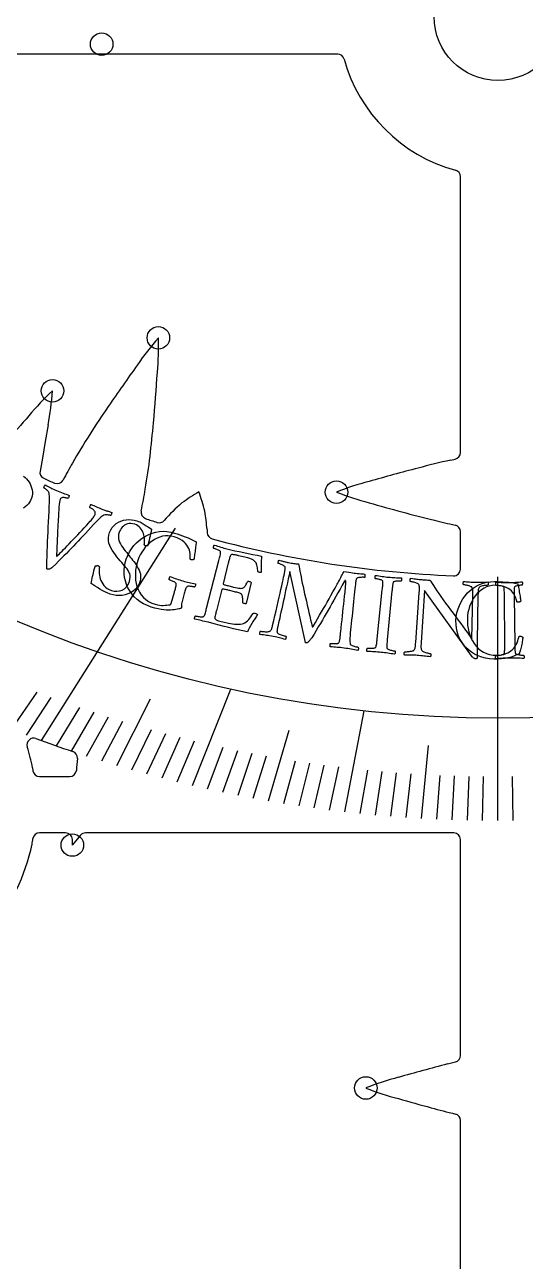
# Model space of a CAD drawing. Header units: millimetres. Extents: x -70 to 70, y -70 to 70.
# Drawn here: x -17.69 to 1.02, y -46.56 to -0.31 of the extents above; entities that cross this region are included whole.
import ezdxf

# ---------------------------------------------------------------- set-up
doc = ezdxf.new("R2010")
doc.units = ezdxf.units.MM
for name, color, linetype in [('CUT_INNER', 6, 'Continuous'), ('CUT_OUTER', 1, 'Continuous'), ('ENGRAVE', 7, 'Continuous'), ('ENGRAVE_FINE', 8, 'Continuous'), ('TEXT', 5, 'Continuous')]:
    doc.layers.add(name, color=color, linetype=linetype)

msp = doc.modelspace()

# ---------------------------------------------------------------- linework, layer by layer
at = {"layer": 'CUT_INNER'}
for points in [[(-5.993, -1.404), (-23.078, -1.404)], [(-5.752, -1.589), (-5.752, -1.589)], [(-1.404, -16.312), (-1.404, -5.993)], [(-16.819, -15.278), (-16.925, -15.902), (-17.035, -16.525), (-17.122, -17.001)], [(-1.766, -16.592), (-1.601, -16.556)], [(-10.877, -19.186), (-10.871, -19.308)], [(-1.404, -20.67), (-1.404, -19.269)], [(-17.599, -27.319), (-17.599, -27.319)], [(-17.401, -28.11), (-17.385, -28.218)], [(-17.138, -28.431), (-16.013, -28.431)], [(-16.163, -30.537), (-17.138, -30.537)], [(-15.612, -30.628), (-15.909, -30.989), (-15.912, -30.993), (-15.913, -30.988), (-15.913, -30.787)], [(-1.654, -30.537), (-15.419, -30.537)], [(-1.404, -38.865), (-1.404, -30.787)], [(-1.888, -39.182), (-1.593, -39.108)], [(-1.404, -58.86), (-1.404, -41.298)]]:
    msp.add_lwpolyline(points, dxfattribs=at)
msp.add_circle((0, 0), 2.39, dxfattribs=at)
for centre, radius, start, end in [((-5.993, -1.654), 0.25, 15.1415, 90.0191), ((0, 0), 5.967, 195.4393, 254.5141), ((-1.654, -5.993), 0.25, 0.013, 75.8956), ((-4.659, -19.058), 10.684, 138.793, 145.6762), ((-23.384, -12.361), 10.692, 354.946, 1.8307), ((55.87, -62.729), 85.319, 144.37607, 145.65105), ((-93.13, -8.083), 80.566, 354.93522, 356.28549), ((-9.348, -21.796), 10.684, 133.1676, 140.0512), ((-27.339, -13.295), 10.705, 349.3229, 356.2001), ((19.63, -37.939), 41.412, 145.6771, 147.4155), ((50.61, -74.673), 90.624, 138.76357, 139.56575), ((-54.095, -11.551), 41.377, 353.2053, 354.9466), ((6.552, -29.585), 25.894, 147.4074, 150.1634), ((-38.696, -13.39), 25.869, 350.4522, 353.2134), ((7.466, -56.926), 41.377, 102.8928, 104.6341), ((-1.654, -16.312), 0.25, 282.2123, 360), ((-16.876, -17.046), 0.25, 169.5364, 245.5664), ((-6.409, -22.295), 11.024, 149.5157, 153.2788), ((17.352, -94.847), 80.566, 104.62272, 105.97299), ((-4.012, 11.098), 31.195, 245.4369, 246.2432), ((-16.479, -17.224), 0.25, 246.2695, 333.0413), ((-2.117, -27.738), 10.693, 104.6335, 111.5181), ((-25.468, -15.716), 12.438, 347.1229, 350.9136), ((-6.504, -25.447), 8.987, 121.3798, 126.2206), ((-18.417, -20.359), 7.681, 13.9928, 19.6568), ((-2.12, -7.851), 10.684, 248.4805, 255.3637), ((-13.098, -18.542), 0.25, 167.5837, 251.1914), ((-7.85, -22.887), 6.141, 130.2096, 138.9451), ((-18.977, -19.863), 8.129, 4.7811, 9.6416), ((20.044, 68.958), 90.624, 254.07607, 254.87825), ((-4.069, 7.848), 28.142, 251.1139, 252.0486), ((-12.665, -18.686), 0.25, 251.8945, 317.8337), ((10.976, 35.215), 55.684, 254.8281, 256.1238), ((2.674, 1.117), 20.59, 255.7967, 258.0179), ((-10.621, -19.296), 0.25, 182.7913, 255.0586), ((-1.654, -19.269), 0.25, 0, 77.7877), ((-0.003, 20.044), 40.997, 254.8965, 267.6784), ((-1.654, -20.67), 0.25, 267.7148, 360), ((-17.36, -27.245), 0.25, 69.7662, 197.2826), ((-0.647, 18.216), 48.185, 249.8153, 251.5527), ((-24.593, -29.489), 7.323, 10.8487, 17.234), ((-15.974, -27.731), 0.25, 354.5118, 71.543), ((4.246, -29.703), 20.065, 174.4278, 175.7105), ((-17.138, -28.181), 0.25, 188.4375, 270), ((-16.013, -28.181), 0.25, 270, 355.1603), ((-24.57, -29.484), 7.3, 292.0974, 348.3474), ((-19.51, -30.49), 2.141, 347.3697, 353.0232), ((-17.138, -30.787), 0.25, 90, 171.5625), ((-16.163, -30.787), 0.25, 0.0792, 90), ((-15.419, -30.787), 0.25, 90, 140.5458), ((-1.654, -30.787), 0.25, 0, 90), ((18.451, -117.139), 80.566, 104.62272, 105.97299), ((-1.654, -38.865), 0.25, 284.1993, 0), ((-1.018, -50.029), 10.693, 104.6335, 111.5181), ((-1.021, -30.143), 10.684, 248.4805, 255.3637), ((21.143, 46.666), 90.624, 254.07607, 254.87825), ((8.411, -0.899), 41.384, 254.7159, 256.0116), ((-1.654, -41.298), 0.25, 0, 75.8007)]:
    msp.add_arc(centre, radius, start, end, dxfattribs=at)
at = {"layer": 'CUT_OUTER'}
msp.add_circle((0, 0), 70.2, dxfattribs=at)
at = {"layer": 'ENGRAVE'}
for points in [[(-17.064, -27.087), (-12.058, -19.141)], [(0, -30.08), (0, -20.954)], [(-11.422, -28.761), (-9.991, -25.156)], [(-5.724, -29.752), (-4.998, -25.976)]]:
    msp.add_lwpolyline(points, dxfattribs=at)
for centre, radius in [((0, 20.06), 46.307), ((-14.816, -1.032), 0.421), ((-12.697, -12.019), 0.421), ((-16.657, -14.003), 0.421), ((-6.04, -17.79), 0.421), ((-15.913, -30.994), 0.421), ((-4.941, -40.082), 0.421)]:
    msp.add_circle(centre, radius, dxfattribs=at)
at = {"layer": 'ENGRAVE_FINE'}
for points in [[(-18.182, -26.667), (-17.231, -25.273)], [(-17.623, -26.881), (-16.7, -25.471)], [(-16.503, -27.286), (-15.634, -25.848)], [(-14.252, -28.012), (-12.989, -25.528)], [(-15.942, -27.478), (-15.1, -26.027)], [(-15.379, -27.663), (-14.565, -26.198)], [(-14.816, -27.841), (-14.03, -26.363)], [(-13.688, -28.175), (-12.958, -26.674)], [(-13.122, -28.332), (-12.422, -26.819)], [(-8.578, -29.34), (-7.805, -26.695)], [(-12.556, -28.482), (-11.884, -26.958)], [(-11.99, -28.625), (-11.347, -27.091)], [(-2.864, -29.998), (-2.603, -27.27)], [(-10.854, -28.891), (-10.271, -27.337)], [(-10.286, -29.013), (-9.732, -27.451)], [(-9.717, -29.129), (-9.193, -27.558)], [(-9.148, -29.238), (-8.654, -27.659)], [(-8.008, -29.436), (-7.574, -27.842)], [(-7.438, -29.525), (-7.034, -27.924)], [(-6.867, -29.607), (-6.494, -28)], [(-6.296, -29.683), (-5.954, -28.07)], [(-5.152, -29.814), (-4.872, -28.192)], [(-4.58, -29.87), (-4.331, -28.243)], [(-4.008, -29.919), (-3.79, -28.289)], [(-3.436, -29.962), (-3.249, -28.328)], [(-2.291, -30.027), (-2.166, -28.389)], [(-1.718, -30.05), (-1.625, -28.41)], [(-1.146, -30.067), (-1.083, -28.425)], [(-0.573, -30.076), (-0.541, -28.434)], [(0.573, -30.076), (0.541, -28.434)]]:
    msp.add_lwpolyline(points, dxfattribs=at)
at = {"layer": 'TEXT'}
msp.add_lwpolyline([(-17.735, -17.188), (-17.678, -17.238), (-17.624, -17.294), (-17.575, -17.353), (-17.531, -17.416), (-17.492, -17.482), (-17.459, -17.552), (-17.434, -17.624), (-17.416, -17.699), (-17.407, -17.777), (-17.406, -17.857), (-17.417, -17.938), (-17.439, -18.02), (-17.472, -18.104), (-17.509, -18.172), (-17.555, -18.234), (-17.609, -18.291), (-17.674, -18.342), (-17.744, -18.387)], dxfattribs=at)
for points in [[(-16.504, -17.729), (-16.443, -17.756), (-16.382, -17.781), (-16.322, -17.804), (-16.262, -17.827), (-16.203, -17.849), (-16.144, -17.871), (-16.086, -17.892), (-16.029, -17.914), (-16.03, -17.925), (-16.034, -17.94), (-16.04, -17.958), (-16.05, -17.98), (-16.06, -18), (-16.069, -18.014), (-16.078, -18.022), (-16.085, -18.025), (-16.096, -18.021), (-16.112, -18.016), (-16.134, -18.011), (-16.161, -18.004), (-16.192, -17.999), (-16.222, -17.995), (-16.253, -17.994), (-16.284, -17.995), (-16.312, -18.001), (-16.336, -18.013), (-16.355, -18.032), (-16.37, -18.057), (-16.383, -18.1), (-16.395, -18.164), (-16.405, -18.249), (-16.414, -18.355), (-16.418, -18.411), (-16.422, -18.475), (-16.426, -18.547), (-16.431, -18.629), (-16.436, -18.716), (-16.441, -18.808), (-16.447, -18.905), (-16.452, -19.006), (-16.458, -19.109), (-16.463, -19.212), (-16.468, -19.315), (-16.472, -19.419), (-16.476, -19.52), (-16.48, -19.617), (-16.484, -19.71), (-16.488, -19.799), (-16.491, -19.882), (-16.494, -19.957), (-16.497, -20.024), (-16.5, -20.083), (-16.502, -20.132), (-16.503, -20.169), (-16.504, -20.192), (-16.504, -20.204), (-16.491, -20.192), (-16.47, -20.171), (-16.439, -20.141), (-16.399, -20.101), (-16.352, -20.053), (-16.298, -19.998), (-16.239, -19.938), (-16.174, -19.87), (-16.105, -19.798), (-16.032, -19.722), (-15.956, -19.643), (-15.877, -19.559), (-15.796, -19.474), (-15.714, -19.387), (-15.632, -19.3), (-15.55, -19.212), (-15.468, -19.125), (-15.39, -19.04), (-15.314, -18.958), (-15.241, -18.878), (-15.213, -18.848), (-15.187, -18.816), (-15.161, -18.783), (-15.135, -18.749), (-15.112, -18.715), (-15.092, -18.683), (-15.076, -18.653), (-15.064, -18.625), (-15.055, -18.593), (-15.055, -18.562), (-15.063, -18.533), (-15.079, -18.505), (-15.1, -18.48), (-15.123, -18.456), (-15.148, -18.434), (-15.175, -18.415), (-15.201, -18.399), (-15.223, -18.386), (-15.241, -18.376), (-15.255, -18.369), (-15.259, -18.36), (-15.259, -18.347), (-15.256, -18.329), (-15.248, -18.308), (-15.239, -18.287), (-15.229, -18.27), (-15.218, -18.258), (-15.207, -18.25), (-15.156, -18.273), (-15.106, -18.296), (-15.058, -18.318), (-15.012, -18.34), (-14.965, -18.361), (-14.916, -18.382), (-14.866, -18.403), (-14.814, -18.423), (-14.771, -18.44), (-14.733, -18.454), (-14.699, -18.466), (-14.669, -18.476), (-14.643, -18.485), (-14.616, -18.494), (-14.589, -18.502), (-14.563, -18.509), (-14.535, -18.518), (-14.504, -18.527), (-14.47, -18.537), (-14.434, -18.549), (-14.434, -18.56), (-14.438, -18.575), (-14.445, -18.594), (-14.454, -18.616), (-14.465, -18.637), (-14.473, -18.652), (-14.48, -18.66), (-14.485, -18.662), (-14.501, -18.657), (-14.526, -18.652), (-14.559, -18.647), (-14.601, -18.641), (-14.647, -18.639), (-14.69, -18.643), (-14.73, -18.654), (-14.769, -18.672), (-14.798, -18.691), (-14.834, -18.719), (-14.877, -18.756), (-14.926, -18.804), (-14.978, -18.855), (-15.028, -18.906), (-15.075, -18.956), (-15.12, -19.006), (-15.226, -19.12), (-15.327, -19.23), (-15.424, -19.334), (-15.516, -19.434), (-15.606, -19.53), (-15.695, -19.625), (-15.783, -19.717), (-15.87, -19.807), (-15.957, -19.897), (-16.046, -19.989), (-16.137, -20.082), (-16.229, -20.177), (-16.326, -20.275), (-16.428, -20.378), (-16.536, -20.485), (-16.65, -20.597), (-16.682, -20.626), (-16.712, -20.648), (-16.74, -20.664), (-16.767, -20.673), (-16.792, -20.677), (-16.815, -20.678), (-16.838, -20.675), (-16.859, -20.668), (-16.865, -20.664), (-16.868, -20.657), (-16.87, -20.647), (-16.869, -20.633), (-16.868, -20.619), (-16.868, -20.607), (-16.869, -20.596), (-16.87, -20.587), (-16.864, -20.385), (-16.858, -20.19), (-16.852, -20.001), (-16.845, -19.82), (-16.838, -19.641), (-16.831, -19.461), (-16.823, -19.279), (-16.814, -19.096), (-16.805, -18.908), (-16.795, -18.71), (-16.785, -18.503), (-16.775, -18.286), (-16.771, -18.219), (-16.769, -18.156), (-16.767, -18.096), (-16.767, -18.038), (-16.768, -17.984), (-16.771, -17.931), (-16.776, -17.879), (-16.783, -17.829), (-16.788, -17.808), (-16.797, -17.787), (-16.811, -17.766), (-16.829, -17.745), (-16.85, -17.725), (-16.871, -17.706), (-16.893, -17.689), (-16.915, -17.673), (-16.936, -17.66), (-16.954, -17.648), (-16.97, -17.639), (-16.982, -17.633), (-16.983, -17.629), (-16.979, -17.618), (-16.972, -17.601), (-16.962, -17.577), (-16.951, -17.553), (-16.942, -17.536), (-16.936, -17.525), (-16.932, -17.52), (-16.87, -17.55), (-16.814, -17.578), (-16.764, -17.604), (-16.719, -17.627), (-16.674, -17.651), (-16.623, -17.675), (-16.567, -17.701), (-16.504, -17.729)], [(-13.502, -18.866), (-13.443, -18.887), (-13.39, -18.908), (-13.343, -18.93), (-13.302, -18.951), (-13.263, -18.973), (-13.225, -18.996), (-13.186, -19.021), (-13.148, -19.047), (-13.106, -19.076), (-13.06, -19.107), (-13.009, -19.141), (-12.953, -19.177), (-12.968, -19.261), (-12.985, -19.346), (-13.003, -19.432), (-13.023, -19.519), (-13.043, -19.601), (-13.061, -19.671), (-13.076, -19.731), (-13.089, -19.779), (-13.092, -19.788), (-13.1, -19.796), (-13.111, -19.8), (-13.127, -19.801), (-13.145, -19.8), (-13.159, -19.799), (-13.173, -19.797), (-13.184, -19.794), (-13.197, -19.788), (-13.208, -19.781), (-13.216, -19.773), (-13.223, -19.762), (-13.216, -19.721), (-13.212, -19.675), (-13.211, -19.625), (-13.213, -19.57), (-13.219, -19.513), (-13.228, -19.456), (-13.242, -19.398), (-13.259, -19.34), (-13.282, -19.284), (-13.308, -19.23), (-13.34, -19.179), (-13.376, -19.131), (-13.418, -19.087), (-13.465, -19.049), (-13.518, -19.018), (-13.577, -18.994), (-13.654, -18.972), (-13.726, -18.962), (-13.792, -18.963), (-13.853, -18.976), (-13.909, -18.999), (-13.96, -19.027), (-14.006, -19.062), (-14.047, -19.104), (-14.083, -19.149), (-14.114, -19.196), (-14.14, -19.244), (-14.161, -19.293), (-14.183, -19.373), (-14.193, -19.449), (-14.19, -19.523), (-14.175, -19.593), (-14.149, -19.661), (-14.117, -19.729), (-14.077, -19.795), (-14.031, -19.859), (-13.982, -19.924), (-13.932, -19.989), (-13.882, -20.055), (-13.831, -20.121), (-13.792, -20.17), (-13.75, -20.222), (-13.706, -20.276), (-13.66, -20.333), (-13.614, -20.392), (-13.569, -20.452), (-13.526, -20.514), (-13.485, -20.578), (-13.447, -20.644), (-13.415, -20.711), (-13.39, -20.78), (-13.371, -20.85), (-13.36, -20.922), (-13.36, -20.995), (-13.369, -21.069), (-13.388, -21.144), (-13.431, -21.25), (-13.487, -21.344), (-13.557, -21.426), (-13.641, -21.496), (-13.735, -21.554), (-13.834, -21.6), (-13.94, -21.633), (-14.052, -21.653), (-14.166, -21.66), (-14.28, -21.654), (-14.392, -21.635), (-14.503, -21.603), (-14.606, -21.564), (-14.704, -21.52), (-14.798, -21.47), (-14.888, -21.415), (-14.974, -21.36), (-15.056, -21.308), (-15.133, -21.26), (-15.205, -21.215), (-15.195, -21.15), (-15.183, -21.082), (-15.17, -21.013), (-15.155, -20.942), (-15.139, -20.873), (-15.124, -20.808), (-15.109, -20.747), (-15.095, -20.691), (-15.082, -20.643), (-15.072, -20.605), (-15.064, -20.577), (-15.058, -20.559), (-15.043, -20.553), (-15.028, -20.548), (-15.013, -20.544), (-14.997, -20.542), (-14.981, -20.54), (-14.966, -20.541), (-14.95, -20.543), (-14.936, -20.548), (-14.92, -20.556), (-14.909, -20.568), (-14.904, -20.583), (-14.904, -20.602), (-14.908, -20.636), (-14.91, -20.678), (-14.911, -20.726), (-14.91, -20.78), (-14.907, -20.84), (-14.899, -20.901), (-14.886, -20.966), (-14.869, -21.033), (-14.846, -21.099), (-14.816, -21.164), (-14.778, -21.226), (-14.732, -21.286), (-14.677, -21.341), (-14.612, -21.39), (-14.535, -21.433), (-14.447, -21.468), (-14.348, -21.494), (-14.249, -21.5), (-14.151, -21.487), (-14.054, -21.456), (-13.965, -21.405), (-13.89, -21.335), (-13.829, -21.245), (-13.782, -21.135), (-13.759, -21.053), (-13.75, -20.976), (-13.753, -20.906), (-13.769, -20.841), (-13.795, -20.781), (-13.828, -20.722), (-13.867, -20.663), (-13.912, -20.606), (-13.963, -20.549), (-14.014, -20.49), (-14.068, -20.428), (-14.123, -20.365), (-14.184, -20.291), (-14.245, -20.214), (-14.305, -20.135), (-14.367, -20.052), (-14.423, -19.967), (-14.472, -19.878), (-14.512, -19.788), (-14.544, -19.694), (-14.563, -19.599), (-14.566, -19.502), (-14.553, -19.403), (-14.523, -19.302), (-14.478, -19.2), (-14.421, -19.111), (-14.354, -19.033), (-14.275, -18.967), (-14.189, -18.913), (-14.098, -18.872), (-14.002, -18.841), (-13.902, -18.823), (-13.8, -18.816), (-13.699, -18.821), (-13.6, -18.838), (-13.502, -18.866)], [(-12.099, -21.532), (-12.097, -21.526), (-12.095, -21.519), (-12.093, -21.513), (-12.091, -21.506), (-12.089, -21.5), (-12.088, -21.494), (-12.086, -21.487), (-12.084, -21.481), (-12.073, -21.442), (-12.062, -21.404), (-12.052, -21.368), (-12.043, -21.334), (-12.036, -21.302), (-12.031, -21.273), (-12.028, -21.246), (-12.027, -21.222), (-12.029, -21.208), (-12.039, -21.194), (-12.056, -21.178), (-12.08, -21.162), (-12.109, -21.146), (-12.139, -21.131), (-12.169, -21.117), (-12.2, -21.104), (-12.229, -21.092), (-12.254, -21.083), (-12.274, -21.076), (-12.289, -21.071), (-12.291, -21.059), (-12.292, -21.045), (-12.29, -21.027), (-12.286, -21.007), (-12.28, -20.988), (-12.272, -20.972), (-12.264, -20.96), (-12.253, -20.952), (-12.192, -20.973), (-12.131, -20.994), (-12.072, -21.016), (-12.014, -21.037), (-11.956, -21.058), (-11.898, -21.077), (-11.84, -21.096), (-11.781, -21.113), (-11.721, -21.13), (-11.662, -21.145), (-11.605, -21.158), (-11.55, -21.17), (-11.493, -21.181), (-11.435, -21.194), (-11.375, -21.207), (-11.312, -21.222), (-11.308, -21.234), (-11.306, -21.249), (-11.309, -21.266), (-11.314, -21.285), (-11.321, -21.305), (-11.328, -21.32), (-11.336, -21.332), (-11.345, -21.341), (-11.36, -21.337), (-11.38, -21.333), (-11.405, -21.328), (-11.435, -21.323), (-11.468, -21.318), (-11.499, -21.315), (-11.53, -21.312), (-11.56, -21.311), (-11.586, -21.313), (-11.608, -21.317), (-11.624, -21.324), (-11.634, -21.334), (-11.649, -21.359), (-11.664, -21.389), (-11.678, -21.422), (-11.69, -21.46), (-11.703, -21.501), (-11.716, -21.544), (-11.729, -21.588), (-11.742, -21.634), (-11.824, -21.927), (-11.832, -21.96), (-11.836, -21.988), (-11.835, -22.014), (-11.831, -22.035), (-11.827, -22.055), (-11.825, -22.074), (-11.826, -22.092), (-11.829, -22.11), (-11.832, -22.118), (-11.837, -22.125), (-11.843, -22.131), (-11.85, -22.136), (-11.861, -22.141), (-11.879, -22.146), (-11.902, -22.152), (-11.931, -22.159), (-11.985, -22.169), (-12.042, -22.179), (-12.103, -22.188), (-12.168, -22.197), (-12.238, -22.203), (-12.316, -22.205), (-12.4, -22.202), (-12.491, -22.195), (-12.591, -22.181), (-12.703, -22.159), (-12.825, -22.129), (-12.96, -22.09), (-13.109, -22.037), (-13.248, -21.971), (-13.376, -21.894), (-13.492, -21.805), (-13.597, -21.706), (-13.689, -21.6), (-13.769, -21.487), (-13.836, -21.366), (-13.89, -21.241), (-13.931, -21.112), (-13.959, -20.98), (-13.973, -20.845), (-13.974, -20.708), (-13.962, -20.571), (-13.935, -20.435), (-13.895, -20.299), (-13.84, -20.16), (-13.774, -20.029), (-13.697, -19.907), (-13.61, -19.793), (-13.513, -19.689), (-13.409, -19.595), (-13.298, -19.511), (-13.18, -19.437), (-13.056, -19.375), (-12.928, -19.325), (-12.796, -19.289), (-12.659, -19.266), (-12.519, -19.257), (-12.377, -19.264), (-12.235, -19.285), (-12.091, -19.322), (-11.994, -19.353), (-11.895, -19.386), (-11.794, -19.422), (-11.691, -19.461), (-11.588, -19.503), (-11.485, -19.549), (-11.383, -19.599), (-11.28, -19.654), (-11.281, -19.659), (-11.283, -19.677), (-11.286, -19.705), (-11.291, -19.745), (-11.296, -19.792), (-11.303, -19.843), (-11.31, -19.899), (-11.318, -19.957), (-11.326, -20.017), (-11.334, -20.073), (-11.341, -20.127), (-11.347, -20.179), (-11.353, -20.223), (-11.358, -20.258), (-11.362, -20.282), (-11.364, -20.295), (-11.367, -20.304), (-11.373, -20.311), (-11.384, -20.317), (-11.399, -20.322), (-11.416, -20.326), (-11.432, -20.327), (-11.449, -20.325), (-11.466, -20.322), (-11.479, -20.317), (-11.491, -20.311), (-11.502, -20.304), (-11.511, -20.295), (-11.509, -20.267), (-11.508, -20.232), (-11.508, -20.189), (-11.509, -20.139), (-11.514, -20.085), (-11.524, -20.027), (-11.539, -19.967), (-11.561, -19.904), (-11.59, -19.84), (-11.63, -19.778), (-11.679, -19.716), (-11.738, -19.657), (-11.81, -19.6), (-11.896, -19.549), (-11.997, -19.504), (-12.112, -19.463), (-12.221, -19.437), (-12.328, -19.425), (-12.434, -19.427), (-12.54, -19.443), (-12.643, -19.472), (-12.744, -19.511), (-12.841, -19.562), (-12.934, -19.622), (-13.024, -19.692), (-13.107, -19.769), (-13.185, -19.853), (-13.257, -19.944), (-13.321, -20.04), (-13.378, -20.14), (-13.426, -20.242), (-13.466, -20.347), (-13.501, -20.467), (-13.528, -20.589), (-13.547, -20.713), (-13.557, -20.838), (-13.558, -20.962), (-13.548, -21.084), (-13.528, -21.204), (-13.497, -21.32), (-13.455, -21.432), (-13.401, -21.537), (-13.335, -21.635), (-13.258, -21.727), (-13.167, -21.809), (-13.063, -21.88), (-12.946, -21.939), (-12.815, -21.987), (-12.735, -22.008), (-12.658, -22.022), (-12.583, -22.029), (-12.512, -22.029), (-12.444, -22.025), (-12.38, -22.02), (-12.32, -22.012), (-12.264, -22.004), (-12.253, -22.002), (-12.244, -21.998), (-12.238, -21.994), (-12.233, -21.987), (-12.23, -21.98), (-12.227, -21.971), (-12.224, -21.962), (-12.221, -21.952)], [(-10.133, -19.912), (-9.988, -19.947), (-9.836, -19.983), (-9.676, -20.017), (-9.508, -20.051), (-9.338, -20.085), (-9.17, -20.12), (-9.004, -20.155), (-8.84, -20.19), (-8.847, -20.271), (-8.85, -20.349), (-8.852, -20.423), (-8.851, -20.495), (-8.849, -20.566), (-8.848, -20.638), (-8.848, -20.711), (-8.849, -20.785), (-8.863, -20.792), (-8.88, -20.795), (-8.901, -20.795), (-8.924, -20.791), (-8.948, -20.784), (-8.964, -20.774), (-8.974, -20.762), (-8.976, -20.748), (-8.987, -20.624), (-9.01, -20.522), (-9.045, -20.442), (-9.091, -20.383), (-9.146, -20.339), (-9.209, -20.302), (-9.279, -20.273), (-9.355, -20.25), (-9.701, -20.169), (-9.716, -20.165), (-9.736, -20.161), (-9.761, -20.155), (-9.792, -20.149), (-9.824, -20.142), (-9.856, -20.137), (-9.887, -20.133), (-9.917, -20.13), (-9.944, -20.128), (-9.966, -20.13), (-9.981, -20.135), (-9.991, -20.143), (-10.002, -20.165), (-10.012, -20.19), (-10.023, -20.219), (-10.033, -20.251), (-10.042, -20.285), (-10.052, -20.32), (-10.061, -20.356), (-10.07, -20.392), (-10.073, -20.406), (-10.076, -20.419), (-10.079, -20.43), (-10.082, -20.439), (-10.276, -21.219), (-10.274, -21.228), (-10.265, -21.236), (-10.249, -21.245), (-10.226, -21.254), (-10.198, -21.263), (-10.169, -21.271), (-10.138, -21.28), (-10.105, -21.288), (-9.889, -21.34), (-9.819, -21.357), (-9.757, -21.369), (-9.703, -21.379), (-9.657, -21.386), (-9.617, -21.39), (-9.582, -21.389), (-9.552, -21.384), (-9.527, -21.375), (-9.505, -21.363), (-9.485, -21.346), (-9.466, -21.324), (-9.447, -21.299), (-9.429, -21.268), (-9.409, -21.233), (-9.387, -21.192), (-9.364, -21.146), (-9.356, -21.134), (-9.342, -21.127), (-9.323, -21.125), (-9.298, -21.129), (-9.275, -21.135), (-9.256, -21.144), (-9.242, -21.154), (-9.232, -21.166), (-9.409, -21.959), (-9.421, -21.964), (-9.438, -21.966), (-9.458, -21.965), (-9.482, -21.961), (-9.504, -21.954), (-9.522, -21.944), (-9.533, -21.931), (-9.539, -21.916), (-9.541, -21.857), (-9.543, -21.806), (-9.545, -21.764), (-9.549, -21.731), (-9.552, -21.704), (-9.556, -21.681), (-9.561, -21.663), (-9.566, -21.65), (-9.572, -21.639), (-9.578, -21.628), (-9.586, -21.618), (-9.595, -21.609), (-9.607, -21.598), (-9.626, -21.587), (-9.653, -21.575), (-9.687, -21.563), (-9.725, -21.551), (-9.766, -21.539), (-9.808, -21.527), (-9.853, -21.515), (-9.897, -21.503), (-9.941, -21.492), (-9.983, -21.482), (-10.024, -21.472), (-10.053, -21.465), (-10.083, -21.458), (-10.115, -21.451), (-10.149, -21.443), (-10.184, -21.436), (-10.216, -21.431), (-10.245, -21.426), (-10.272, -21.422), (-10.296, -21.421), (-10.313, -21.423), (-10.325, -21.428), (-10.33, -21.438), (-10.528, -22.235), (-10.53, -22.239), (-10.531, -22.245), (-10.533, -22.252), (-10.535, -22.26), (-10.543, -22.292), (-10.552, -22.329), (-10.561, -22.37), (-10.571, -22.415), (-10.58, -22.458), (-10.584, -22.49), (-10.583, -22.514), (-10.578, -22.527), (-10.559, -22.546), (-10.536, -22.563), (-10.51, -22.578), (-10.481, -22.59), (-10.445, -22.602), (-10.401, -22.614), (-10.347, -22.629), (-10.284, -22.645), (-10.079, -22.693), (-10.002, -22.709), (-9.925, -22.721), (-9.848, -22.729), (-9.771, -22.733), (-9.696, -22.733), (-9.629, -22.727), (-9.569, -22.716), (-9.515, -22.7), (-9.46, -22.677), (-9.409, -22.646), (-9.363, -22.607), (-9.32, -22.56), (-9.279, -22.508), (-9.239, -22.453), (-9.198, -22.396), (-9.158, -22.336), (-9.148, -22.326), (-9.134, -22.32), (-9.115, -22.319), (-9.091, -22.323), (-9.056, -22.332), (-9.028, -22.343), (-9.007, -22.356), (-8.993, -22.371), (-9.043, -22.452), (-9.094, -22.535), (-9.148, -22.621), (-9.204, -22.709), (-9.257, -22.796), (-9.303, -22.877), (-9.34, -22.952), (-9.37, -23.021), (-9.543, -22.983), (-9.716, -22.943), (-9.887, -22.901), (-10.057, -22.857), (-10.233, -22.812), (-10.419, -22.764), (-10.617, -22.714), (-10.825, -22.661), (-10.897, -22.643), (-10.966, -22.627), (-11.031, -22.612), (-11.092, -22.599), (-11.152, -22.586), (-11.213, -22.573), (-11.275, -22.558), (-11.338, -22.541), (-11.342, -22.529), (-11.344, -22.515), (-11.342, -22.497), (-11.337, -22.478), (-11.33, -22.458), (-11.322, -22.443), (-11.315, -22.43), (-11.306, -22.422), (-11.29, -22.426), (-11.269, -22.43), (-11.242, -22.435), (-11.209, -22.441), (-11.174, -22.446), (-11.139, -22.45), (-11.104, -22.451), (-11.07, -22.452), (-11.04, -22.45), (-11.017, -22.446), (-11.002, -22.44), (-10.993, -22.431), (-10.978, -22.405), (-10.964, -22.376), (-10.951, -22.342), (-10.939, -22.303), (-10.928, -22.262), (-10.916, -22.219), (-10.904, -22.175), (-10.892, -22.129), (-10.432, -20.346), (-10.42, -20.299), (-10.409, -20.254), (-10.398, -20.21), (-10.388, -20.168), (-10.38, -20.128), (-10.374, -20.091), (-10.371, -20.058), (-10.371, -20.028), (-10.374, -20.015), (-10.384, -20.001), (-10.401, -19.988), (-10.425, -19.974), (-10.453, -19.96), (-10.483, -19.946), (-10.513, -19.934), (-10.544, -19.922), (-10.574, -19.911), (-10.598, -19.902), (-10.618, -19.896), (-10.633, -19.891), (-10.635, -19.88), (-10.636, -19.865), (-10.634, -19.848), (-10.631, -19.828), (-10.626, -19.808), (-10.619, -19.792), (-10.61, -19.78), (-10.601, -19.772), (-10.541, -19.79), (-10.481, -19.809), (-10.422, -19.827), (-10.363, -19.846), (-10.305, -19.864), (-10.247, -19.881), (-10.19, -19.897), (-10.133, -19.912)], [(-7.782, -20.435), (-7.732, -20.444), (-7.685, -20.452), (-7.64, -20.458), (-7.599, -20.463), (-7.56, -20.467), (-7.522, -20.471), (-7.486, -20.475), (-7.452, -20.479), (-7.446, -20.529), (-7.436, -20.591), (-7.422, -20.666), (-7.405, -20.753), (-7.386, -20.85), (-7.364, -20.956), (-7.341, -21.07), (-7.316, -21.193), (-7.289, -21.321), (-7.26, -21.454), (-7.23, -21.59), (-7.198, -21.731), (-7.165, -21.873), (-7.133, -22.015), (-7.101, -22.156), (-7.069, -22.297), (-7.037, -22.435), (-7.007, -22.569), (-6.977, -22.697), (-6.949, -22.82), (-6.947, -22.824), (-6.944, -22.828), (-6.939, -22.83), (-6.933, -22.832), (-6.927, -22.832), (-6.921, -22.829), (-6.917, -22.824), (-6.913, -22.817), (-6.826, -22.67), (-6.744, -22.529), (-6.667, -22.396), (-6.594, -22.271), (-6.524, -22.149), (-6.454, -22.026), (-6.385, -21.904), (-6.315, -21.782), (-6.243, -21.656), (-6.169, -21.524), (-6.091, -21.385), (-6.011, -21.24), (-5.984, -21.191), (-5.957, -21.141), (-5.928, -21.088), (-5.899, -21.033), (-5.871, -20.979), (-5.845, -20.928), (-5.821, -20.881), (-5.799, -20.838), (-5.781, -20.801), (-5.768, -20.775), (-5.76, -20.759), (-5.757, -20.754), (-5.665, -20.773), (-5.581, -20.789), (-5.505, -20.802), (-5.438, -20.811), (-5.382, -20.819), (-5.323, -20.826), (-5.26, -20.832), (-5.193, -20.839), (-5.129, -20.845), (-5.072, -20.85), (-5.023, -20.853), (-4.981, -20.856), (-4.98, -20.864), (-4.98, -20.878), (-4.98, -20.897), (-4.981, -20.923), (-4.982, -20.948), (-4.983, -20.966), (-4.984, -20.977), (-4.984, -20.981), (-5.001, -20.979), (-5.022, -20.978), (-5.048, -20.978), (-5.079, -20.978), (-5.112, -20.979), (-5.144, -20.981), (-5.175, -20.984), (-5.206, -20.989), (-5.234, -20.994), (-5.255, -21.001), (-5.272, -21.009), (-5.282, -21.019), (-5.29, -21.035), (-5.297, -21.053), (-5.304, -21.073), (-5.309, -21.096), (-5.314, -21.119), (-5.318, -21.141), (-5.322, -21.162), (-5.325, -21.183), (-5.331, -21.245), (-5.338, -21.321), (-5.348, -21.412), (-5.359, -21.517), (-5.372, -21.632), (-5.385, -21.754), (-5.399, -21.883), (-5.413, -22.019), (-5.428, -22.158), (-5.442, -22.297), (-5.457, -22.434), (-5.471, -22.571), (-5.485, -22.703), (-5.498, -22.828), (-5.51, -22.945), (-5.522, -23.054), (-5.527, -23.115), (-5.531, -23.174), (-5.535, -23.232), (-5.538, -23.288), (-5.539, -23.341), (-5.537, -23.39), (-5.531, -23.436), (-5.521, -23.477), (-5.513, -23.492), (-5.498, -23.507), (-5.476, -23.52), (-5.447, -23.533), (-5.415, -23.544), (-5.382, -23.554), (-5.348, -23.564), (-5.314, -23.572), (-5.283, -23.578), (-5.258, -23.583), (-5.24, -23.587), (-5.228, -23.589), (-5.222, -23.606), (-5.219, -23.624), (-5.219, -23.643), (-5.221, -23.663), (-5.225, -23.681), (-5.228, -23.696), (-5.231, -23.706), (-5.234, -23.712), (-5.298, -23.701), (-5.361, -23.689), (-5.423, -23.677), (-5.484, -23.666), (-5.547, -23.655), (-5.612, -23.645), (-5.679, -23.635), (-5.749, -23.625), (-5.822, -23.616), (-5.891, -23.608), (-5.954, -23.602), (-6.013, -23.597), (-6.072, -23.592), (-6.135, -23.587), (-6.204, -23.581), (-6.278, -23.575), (-6.279, -23.568), (-6.28, -23.557), (-6.28, -23.541), (-6.279, -23.521), (-6.277, -23.5), (-6.274, -23.482), (-6.268, -23.466), (-6.26, -23.453), (-6.245, -23.454), (-6.226, -23.456), (-6.202, -23.457), (-6.175, -23.458), (-6.146, -23.459), (-6.116, -23.459), (-6.087, -23.458), (-6.057, -23.457), (-6.029, -23.455), (-6.005, -23.452), (-5.986, -23.449), (-5.969, -23.444), (-5.958, -23.436), (-5.947, -23.422), (-5.937, -23.401), (-5.928, -23.374), (-5.92, -23.345), (-5.914, -23.318), (-5.909, -23.293), (-5.905, -23.27), (-5.902, -23.245), (-5.899, -23.215), (-5.895, -23.182), (-5.892, -23.145), (-5.889, -23.108), (-5.886, -23.075), (-5.883, -23.046), (-5.88, -23.02), (-5.863, -22.866), (-5.847, -22.714), (-5.831, -22.566), (-5.816, -22.42), (-5.8, -22.276), (-5.785, -22.129), (-5.769, -21.981), (-5.752, -21.832), (-5.736, -21.678), (-5.719, -21.519), (-5.702, -21.354), (-5.685, -21.183), (-5.684, -21.175), (-5.684, -21.165), (-5.685, -21.151), (-5.687, -21.134), (-5.689, -21.118), (-5.695, -21.106), (-5.702, -21.099), (-5.711, -21.095), (-5.716, -21.096), (-5.722, -21.102), (-5.729, -21.11), (-5.737, -21.123), (-5.821, -21.275), (-5.903, -21.422), (-5.982, -21.562), (-6.058, -21.697), (-6.132, -21.828), (-6.206, -21.956), (-6.278, -22.082), (-6.35, -22.205), (-6.422, -22.328), (-6.494, -22.451), (-6.567, -22.576), (-6.641, -22.701), (-6.717, -22.83), (-6.796, -22.963), (-6.878, -23.1), (-6.963, -23.243), (-6.971, -23.253), (-6.982, -23.267), (-6.996, -23.284), (-7.014, -23.306), (-7.034, -23.329), (-7.054, -23.352), (-7.074, -23.373), (-7.094, -23.394), (-7.114, -23.411), (-7.132, -23.424), (-7.148, -23.431), (-7.162, -23.434), (-7.168, -23.434), (-7.175, -23.433), (-7.183, -23.43), (-7.193, -23.425), (-7.195, -23.422), (-7.197, -23.421), (-7.199, -23.419), (-7.201, -23.419), (-7.784, -20.759), (-7.813, -20.898), (-7.843, -21.039), (-7.874, -21.183), (-7.906, -21.329), (-7.938, -21.474), (-7.969, -21.618), (-8, -21.759), (-8.03, -21.898), (-8.059, -22.033), (-8.087, -22.161), (-8.114, -22.282), (-8.139, -22.397), (-8.162, -22.502), (-8.184, -22.597), (-8.202, -22.681), (-8.219, -22.755), (-8.232, -22.815), (-8.242, -22.86), (-8.249, -22.889), (-8.252, -22.903), (-8.255, -22.919), (-8.257, -22.936), (-8.259, -22.953), (-8.261, -22.971), (-8.261, -22.99), (-8.262, -23.007), (-8.261, -23.022), (-8.259, -23.037), (-8.252, -23.053), (-8.235, -23.07), (-8.211, -23.086), (-8.178, -23.102), (-8.141, -23.117), (-8.103, -23.131), (-8.065, -23.144), (-8.026, -23.155), (-7.991, -23.165), (-7.963, -23.172), (-7.943, -23.177), (-7.93, -23.179), (-7.925, -23.191), (-7.923, -23.207), (-7.924, -23.225), (-7.929, -23.247), (-7.935, -23.268), (-7.94, -23.284), (-7.945, -23.296), (-7.948, -23.302), (-8.009, -23.286), (-8.066, -23.272), (-8.118, -23.258), (-8.166, -23.245), (-8.215, -23.233), (-8.271, -23.221), (-8.332, -23.208), (-8.399, -23.194), (-8.472, -23.18), (-8.538, -23.169), (-8.598, -23.159), (-8.652, -23.151), (-8.707, -23.144), (-8.767, -23.135), (-8.834, -23.126), (-8.907, -23.115), (-8.908, -23.108), (-8.908, -23.097), (-8.907, -23.081), (-8.905, -23.061), (-8.902, -23.041), (-8.897, -23.023), (-8.89, -23.007), (-8.882, -22.994), (-8.865, -22.997), (-8.842, -23), (-8.813, -23.003), (-8.777, -23.007), (-8.737, -23.009), (-8.698, -23.011), (-8.659, -23.012), (-8.62, -23.011), (-8.584, -23.009), (-8.555, -23.004), (-8.534, -22.996), (-8.519, -22.986), (-8.501, -22.967), (-8.485, -22.946), (-8.472, -22.924), (-8.461, -22.901), (-8.452, -22.876), (-8.443, -22.848), (-8.433, -22.817), (-8.424, -22.784), (-8.381, -22.597), (-8.338, -22.413), (-8.297, -22.233), (-8.257, -22.057), (-8.218, -21.887), (-8.182, -21.726), (-8.148, -21.573), (-8.116, -21.43), (-8.087, -21.297), (-8.061, -21.177), (-8.037, -21.07), (-8.017, -20.977), (-8, -20.898), (-7.986, -20.838), (-7.977, -20.796), (-7.972, -20.772), (-7.968, -20.748), (-7.964, -20.725), (-7.96, -20.702), (-7.957, -20.68), (-7.954, -20.659), (-7.953, -20.638), (-7.954, -20.618), (-7.956, -20.599), (-7.961, -20.585), (-7.972, -20.571), (-7.991, -20.556), (-8.015, -20.54), (-8.044, -20.525), (-8.073, -20.511), (-8.103, -20.498), (-8.134, -20.485), (-8.162, -20.475), (-8.186, -20.466), (-8.206, -20.46), (-8.22, -20.456), (-8.222, -20.453), (-8.221, -20.441), (-8.218, -20.423), (-8.213, -20.397), (-8.207, -20.372), (-8.203, -20.353), (-8.199, -20.34), (-8.196, -20.335), (-8.151, -20.347), (-8.111, -20.357), (-8.076, -20.366), (-8.045, -20.375), (-8.016, -20.383), (-7.988, -20.39), (-7.959, -20.397), (-7.931, -20.404), (-7.9, -20.411), (-7.865, -20.419), (-7.826, -20.427), (-7.782, -20.435)], [(-4.092, -20.973), (-4.032, -20.978), (-3.972, -20.983), (-3.913, -20.986), (-3.855, -20.989), (-3.796, -20.991), (-3.736, -20.994), (-3.675, -20.997), (-3.613, -21), (-3.607, -21.011), (-3.603, -21.025), (-3.602, -21.042), (-3.603, -21.063), (-3.607, -21.083), (-3.611, -21.1), (-3.617, -21.113), (-3.624, -21.123), (-3.639, -21.122), (-3.659, -21.121), (-3.685, -21.121), (-3.717, -21.121), (-3.75, -21.122), (-3.783, -21.124), (-3.814, -21.126), (-3.845, -21.13), (-3.872, -21.134), (-3.893, -21.142), (-3.907, -21.151), (-3.916, -21.163), (-3.924, -21.186), (-3.93, -21.212), (-3.936, -21.242), (-3.941, -21.276), (-3.946, -21.311), (-3.95, -21.349), (-3.954, -21.388), (-3.958, -21.429), (-3.959, -21.436), (-3.959, -21.442), (-3.96, -21.449), (-3.961, -21.456), (-3.961, -21.462), (-3.962, -21.469), (-3.962, -21.475), (-3.963, -21.482), (-4.138, -23.315), (-4.139, -23.322), (-4.139, -23.328), (-4.14, -23.335), (-4.141, -23.341), (-4.141, -23.348), (-4.142, -23.355), (-4.142, -23.361), (-4.143, -23.368), (-4.147, -23.409), (-4.15, -23.448), (-4.153, -23.485), (-4.155, -23.52), (-4.157, -23.552), (-4.156, -23.582), (-4.154, -23.609), (-4.15, -23.633), (-4.144, -23.645), (-4.13, -23.656), (-4.11, -23.668), (-4.083, -23.68), (-4.052, -23.691), (-4.019, -23.7), (-3.986, -23.709), (-3.951, -23.716), (-3.918, -23.722), (-3.891, -23.726), (-3.869, -23.73), (-3.853, -23.731), (-3.848, -23.742), (-3.845, -23.757), (-3.843, -23.774), (-3.843, -23.794), (-3.845, -23.815), (-3.849, -23.831), (-3.855, -23.845), (-3.864, -23.855), (-3.93, -23.844), (-3.995, -23.835), (-4.058, -23.825), (-4.12, -23.816), (-4.182, -23.807), (-4.245, -23.799), (-4.308, -23.791), (-4.373, -23.785), (-4.436, -23.779), (-4.499, -23.773), (-4.564, -23.769), (-4.628, -23.765), (-4.694, -23.762), (-4.76, -23.758), (-4.827, -23.755), (-4.894, -23.752), (-4.901, -23.741), (-4.904, -23.726), (-4.905, -23.709), (-4.903, -23.689), (-4.899, -23.669), (-4.894, -23.652), (-4.888, -23.639), (-4.88, -23.629), (-4.864, -23.63), (-4.842, -23.631), (-4.815, -23.632), (-4.781, -23.633), (-4.746, -23.633), (-4.711, -23.631), (-4.676, -23.628), (-4.643, -23.624), (-4.613, -23.618), (-4.591, -23.61), (-4.577, -23.602), (-4.569, -23.591), (-4.559, -23.564), (-4.549, -23.532), (-4.542, -23.497), (-4.535, -23.457), (-4.53, -23.415), (-4.525, -23.371), (-4.519, -23.325), (-4.514, -23.278), (-4.324, -21.446), (-4.319, -21.398), (-4.314, -21.352), (-4.31, -21.307), (-4.307, -21.264), (-4.304, -21.223), (-4.304, -21.186), (-4.307, -21.152), (-4.311, -21.123), (-4.316, -21.11), (-4.327, -21.098), (-4.346, -21.087), (-4.372, -21.077), (-4.402, -21.067), (-4.433, -21.059), (-4.465, -21.051), (-4.498, -21.043), (-4.529, -21.037), (-4.554, -21.032), (-4.574, -21.029), (-4.59, -21.026), (-4.594, -21.015), (-4.597, -21.001), (-4.598, -20.984), (-4.597, -20.963), (-4.595, -20.943), (-4.591, -20.926), (-4.584, -20.913), (-4.576, -20.904), (-4.514, -20.913), (-4.452, -20.922), (-4.391, -20.932), (-4.33, -20.941), (-4.27, -20.951), (-4.21, -20.959), (-4.151, -20.966), (-4.092, -20.973)], [(-2.849, -21.064), (-2.804, -21.067), (-2.758, -21.07), (-2.713, -21.073), (-2.669, -21.076), (-2.628, -21.079), (-2.592, -21.08), (-2.562, -21.081), (-2.538, -21.08), (-2.506, -21.138), (-2.464, -21.207), (-2.413, -21.288), (-2.353, -21.379), (-2.286, -21.479), (-2.212, -21.585), (-2.133, -21.698), (-2.048, -21.817), (-1.958, -21.941), (-1.867, -22.066), (-1.774, -22.193), (-1.678, -22.322), (-1.582, -22.451), (-1.486, -22.579), (-1.392, -22.706), (-1.299, -22.832), (-1.209, -22.954), (-1.126, -23.071), (-1.048, -23.181), (-0.976, -23.285), (-0.94, -21.651), (-0.939, -21.597), (-0.938, -21.549), (-0.939, -21.506), (-0.94, -21.47), (-0.943, -21.438), (-0.95, -21.407), (-0.961, -21.378), (-0.975, -21.35), (-0.984, -21.339), (-1, -21.328), (-1.022, -21.317), (-1.05, -21.306), (-1.082, -21.296), (-1.115, -21.287), (-1.148, -21.279), (-1.182, -21.272), (-1.215, -21.266), (-1.243, -21.262), (-1.266, -21.259), (-1.285, -21.258), (-1.292, -21.245), (-1.296, -21.23), (-1.298, -21.213), (-1.298, -21.193), (-1.296, -21.174), (-1.294, -21.157), (-1.292, -21.144), (-1.29, -21.134), (-1.23, -21.138), (-1.172, -21.142), (-1.115, -21.147), (-1.061, -21.151), (-1.006, -21.156), (-0.947, -21.159), (-0.885, -21.162), (-0.819, -21.163), (-0.773, -21.164), (-0.731, -21.165), (-0.694, -21.165), (-0.661, -21.164), (-0.63, -21.163), (-0.599, -21.162), (-0.567, -21.161), (-0.535, -21.159), (-0.5, -21.158), (-0.463, -21.156), (-0.421, -21.154), (-0.377, -21.152), (-0.373, -21.162), (-0.37, -21.174), (-0.367, -21.189), (-0.365, -21.205), (-0.364, -21.223), (-0.366, -21.241), (-0.371, -21.258), (-0.378, -21.276), (-0.394, -21.276), (-0.415, -21.278), (-0.443, -21.28), (-0.477, -21.284), (-0.514, -21.288), (-0.55, -21.294), (-0.585, -21.302), (-0.619, -21.311), (-0.65, -21.32), (-0.674, -21.331), (-0.693, -21.343), (-0.704, -21.355), (-0.718, -21.38), (-0.729, -21.407), (-0.736, -21.435), (-0.74, -21.465), (-0.743, -21.5), (-0.745, -21.543), (-0.746, -21.593), (-0.748, -21.651), (-0.779, -23.404), (-0.78, -23.463), (-0.781, -23.519), (-0.782, -23.572), (-0.783, -23.62), (-0.784, -23.666), (-0.784, -23.711), (-0.784, -23.755), (-0.784, -23.799), (-0.784, -23.843), (-0.783, -23.892), (-0.782, -23.944), (-0.781, -24), (-0.784, -24.008), (-0.79, -24.014), (-0.798, -24.018), (-0.808, -24.021), (-0.819, -24.023), (-0.827, -24.024), (-0.835, -24.025), (-0.84, -24.025), (-0.85, -24.023), (-0.864, -24.019), (-0.88, -24.012), (-0.9, -24.002), (-0.922, -23.988), (-0.944, -23.97), (-0.967, -23.947), (-0.991, -23.92), (-2.745, -21.465), (-2.875, -23.422), (-2.878, -23.476), (-2.88, -23.523), (-2.88, -23.565), (-2.88, -23.6), (-2.877, -23.632), (-2.871, -23.662), (-2.862, -23.692), (-2.849, -23.72), (-2.84, -23.731), (-2.825, -23.743), (-2.802, -23.755), (-2.774, -23.767), (-2.741, -23.778), (-2.708, -23.789), (-2.673, -23.799), (-2.637, -23.808), (-2.603, -23.816), (-2.573, -23.822), (-2.548, -23.826), (-2.528, -23.828), (-2.521, -23.84), (-2.516, -23.855), (-2.514, -23.872), (-2.514, -23.891), (-2.515, -23.909), (-2.518, -23.926), (-2.522, -23.94), (-2.526, -23.952), (-2.59, -23.944), (-2.651, -23.936), (-2.711, -23.929), (-2.768, -23.922), (-2.826, -23.915), (-2.888, -23.909), (-2.954, -23.904), (-3.023, -23.898), (-3.071, -23.895), (-3.115, -23.893), (-3.155, -23.892), (-3.192, -23.891), (-3.227, -23.89), (-3.261, -23.89), (-3.294, -23.89), (-3.327, -23.89), (-3.362, -23.889), (-3.402, -23.888), (-3.447, -23.887), (-3.496, -23.885), (-3.5, -23.875), (-3.502, -23.863), (-3.504, -23.848), (-3.505, -23.831), (-3.505, -23.814), (-3.502, -23.796), (-3.495, -23.779), (-3.486, -23.762), (-3.47, -23.763), (-3.447, -23.762), (-3.418, -23.761), (-3.383, -23.759), (-3.344, -23.756), (-3.306, -23.752), (-3.268, -23.746), (-3.23, -23.74), (-3.196, -23.732), (-3.17, -23.723), (-3.151, -23.712), (-3.14, -23.7), (-3.124, -23.676), (-3.111, -23.65), (-3.101, -23.623), (-3.094, -23.595), (-3.089, -23.561), (-3.084, -23.52), (-3.079, -23.47), (-3.075, -23.412), (-2.942, -21.545), (-2.939, -21.487), (-2.937, -21.437), (-2.936, -21.394), (-2.936, -21.359), (-2.938, -21.329), (-2.944, -21.3), (-2.952, -21.273), (-2.964, -21.247), (-2.973, -21.233), (-2.989, -21.22), (-3.012, -21.207), (-3.043, -21.194), (-3.077, -21.183), (-3.111, -21.172), (-3.146, -21.163), (-3.182, -21.155), (-3.214, -21.149), (-3.241, -21.144), (-3.262, -21.14), (-3.278, -21.139), (-3.283, -21.12), (-3.286, -21.102), (-3.287, -21.085), (-3.285, -21.067), (-3.281, -21.051), (-3.277, -21.037), (-3.272, -21.025), (-3.268, -21.015), (-3.2, -21.023), (-3.139, -21.03), (-3.085, -21.037), (-3.038, -21.044), (-2.993, -21.05), (-2.947, -21.056), (-2.899, -21.06), (-2.849, -21.064)], [(-0.128, -21.136), (-0.026, -21.137), (0.079, -21.141), (0.185, -21.146), (0.295, -21.153), (0.406, -21.163), (0.518, -21.177), (0.63, -21.195), (0.744, -21.218), (0.745, -21.224), (0.748, -21.241), (0.753, -21.269), (0.761, -21.308), (0.769, -21.355), (0.778, -21.406), (0.787, -21.461), (0.796, -21.52), (0.806, -21.579), (0.815, -21.635), (0.824, -21.689), (0.833, -21.74), (0.84, -21.784), (0.845, -21.818), (0.849, -21.842), (0.85, -21.856), (0.85, -21.865), (0.846, -21.874), (0.838, -21.883), (0.825, -21.892), (0.81, -21.9), (0.794, -21.906), (0.778, -21.91), (0.761, -21.911), (0.747, -21.91), (0.733, -21.908), (0.721, -21.904), (0.709, -21.899), (0.703, -21.871), (0.694, -21.837), (0.682, -21.797), (0.666, -21.749), (0.646, -21.698), (0.62, -21.646), (0.587, -21.593), (0.548, -21.539), (0.501, -21.486), (0.446, -21.438), (0.381, -21.394), (0.307, -21.354), (0.222, -21.32), (0.125, -21.297), (0.015, -21.282), (-0.107, -21.277), (-0.219, -21.284), (-0.325, -21.303), (-0.426, -21.336), (-0.522, -21.383), (-0.613, -21.44), (-0.697, -21.507), (-0.776, -21.583), (-0.848, -21.669), (-0.913, -21.761), (-0.97, -21.859), (-1.02, -21.962), (-1.062, -22.07), (-1.096, -22.181), (-1.122, -22.292), (-1.138, -22.404), (-1.145, -22.516), (-1.145, -22.642), (-1.135, -22.766), (-1.117, -22.89), (-1.091, -23.012), (-1.055, -23.132), (-1.01, -23.246), (-0.956, -23.354), (-0.893, -23.456), (-0.82, -23.551), (-0.738, -23.636), (-0.647, -23.711), (-0.546, -23.776), (-0.435, -23.828), (-0.315, -23.866), (-0.186, -23.889), (-0.047, -23.896), (0.05, -23.892), (0.14, -23.881), (0.222, -23.861), (0.296, -23.833), (0.363, -23.801), (0.425, -23.765), (0.48, -23.727), (0.53, -23.686), (0.589, -23.626), (0.639, -23.562), (0.681, -23.496), (0.713, -23.427), (0.738, -23.358), (0.759, -23.293), (0.776, -23.233), (0.788, -23.178), (0.825, -23.176), (0.86, -23.181), (0.894, -23.193), (0.926, -23.211), (0.925, -23.23), (0.923, -23.257), (0.919, -23.292), (0.913, -23.335), (0.906, -23.382), (0.898, -23.432), (0.889, -23.483), (0.879, -23.536), (0.869, -23.589), (0.858, -23.639), (0.847, -23.686), (0.834, -23.729), (0.822, -23.768), (0.81, -23.798), (0.798, -23.821), (0.787, -23.836), (0.695, -23.883), (0.597, -23.924), (0.492, -23.959), (0.38, -23.987), (0.261, -24.009), (0.132, -24.025), (-0.007, -24.035), (-0.155, -24.037), (-0.314, -24.029), (-0.465, -24.007), (-0.61, -23.97), (-0.747, -23.919), (-0.876, -23.855), (-0.995, -23.78), (-1.104, -23.695), (-1.204, -23.599), (-1.292, -23.495), (-1.369, -23.383), (-1.433, -23.265), (-1.487, -23.14), (-1.528, -23.009), (-1.555, -22.875), (-1.569, -22.737), (-1.571, -22.596), (-1.558, -22.446), (-1.533, -22.301), (-1.495, -22.162), (-1.444, -22.028), (-1.382, -21.9), (-1.31, -21.78), (-1.228, -21.667), (-1.137, -21.562), (-1.036, -21.467), (-0.928, -21.383), (-0.812, -21.31), (-0.687, -21.248), (-0.556, -21.198), (-0.419, -21.163), (-0.277, -21.143), (-0.128, -21.136)], [(0.419, -21.174), (0.479, -21.173), (0.539, -21.171), (0.598, -21.168), (0.656, -21.164), (0.715, -21.16), (0.775, -21.156), (0.836, -21.152), (0.898, -21.149), (0.906, -21.159), (0.911, -21.173), (0.914, -21.19), (0.914, -21.21), (0.913, -21.231), (0.91, -21.248), (0.906, -21.262), (0.901, -21.272), (0.886, -21.273), (0.865, -21.275), (0.839, -21.277), (0.808, -21.281), (0.775, -21.285), (0.743, -21.29), (0.712, -21.296), (0.682, -21.303), (0.656, -21.311), (0.636, -21.32), (0.622, -21.331), (0.615, -21.344), (0.61, -21.367), (0.606, -21.395), (0.603, -21.425), (0.602, -21.459), (0.601, -21.495), (0.601, -21.533), (0.601, -21.572), (0.602, -21.613), (0.602, -21.62), (0.602, -21.627), (0.602, -21.633), (0.602, -21.64), (0.602, -21.646), (0.602, -21.653), (0.603, -21.66), (0.603, -21.666), (0.629, -23.508), (0.629, -23.514), (0.629, -23.521), (0.629, -23.527), (0.63, -23.534), (0.63, -23.541), (0.63, -23.547), (0.63, -23.554), (0.63, -23.561), (0.631, -23.602), (0.632, -23.64), (0.633, -23.678), (0.634, -23.713), (0.637, -23.745), (0.64, -23.775), (0.645, -23.802), (0.652, -23.825), (0.66, -23.836), (0.674, -23.846), (0.696, -23.855), (0.724, -23.864), (0.756, -23.871), (0.789, -23.878), (0.824, -23.882), (0.859, -23.886), (0.892, -23.888), (0.92, -23.889), (0.942, -23.89), (0.958, -23.89), (0.964, -23.901), (0.969, -23.914), (0.973, -23.931), (0.975, -23.952), (0.975, -23.972), (0.973, -23.989), (0.968, -24.003), (0.961, -24.014), (0.894, -24.011), (0.828, -24.008), (0.764, -24.006), (0.702, -24.003), (0.639, -24.001), (0.576, -24), (0.512, -24), (0.447, -24), (0.384, -24.001), (0.32, -24.003), (0.256, -24.005), (0.191, -24.008), (0.125, -24.012), (0.059, -24.016), (-0.007, -24.02), (-0.074, -24.024), (-0.082, -24.014), (-0.087, -24), (-0.09, -23.983), (-0.09, -23.962), (-0.088, -23.942), (-0.085, -23.925), (-0.08, -23.911), (-0.074, -23.901), (-0.058, -23.9), (-0.036, -23.899), (-0.009, -23.897), (0.024, -23.894), (0.06, -23.89), (0.095, -23.884), (0.128, -23.878), (0.161, -23.869), (0.19, -23.86), (0.211, -23.85), (0.225, -23.84), (0.231, -23.829), (0.238, -23.801), (0.244, -23.769), (0.248, -23.732), (0.25, -23.692), (0.251, -23.65), (0.251, -23.605), (0.251, -23.559), (0.251, -23.511), (0.24, -21.67), (0.24, -21.622), (0.239, -21.576), (0.238, -21.53), (0.237, -21.487), (0.235, -21.446), (0.231, -21.409), (0.225, -21.376), (0.217, -21.348), (0.212, -21.335), (0.199, -21.325), (0.179, -21.316), (0.152, -21.308), (0.121, -21.302), (0.089, -21.297), (0.056, -21.292), (0.023, -21.289), (-0.008, -21.286), (-0.034, -21.284), (-0.055, -21.282), (-0.07, -21.282), (-0.076, -21.271), (-0.08, -21.258), (-0.083, -21.241), (-0.085, -21.22), (-0.084, -21.2), (-0.082, -21.183), (-0.077, -21.169), (-0.07, -21.158), (-0.007, -21.161), (0.056, -21.163), (0.117, -21.166), (0.179, -21.169), (0.239, -21.172), (0.3, -21.173), (0.359, -21.174), (0.419, -21.174)]]:
    msp.add_lwpolyline(points, close=True, dxfattribs=at)

doc.saveas('drawing.dxf')
